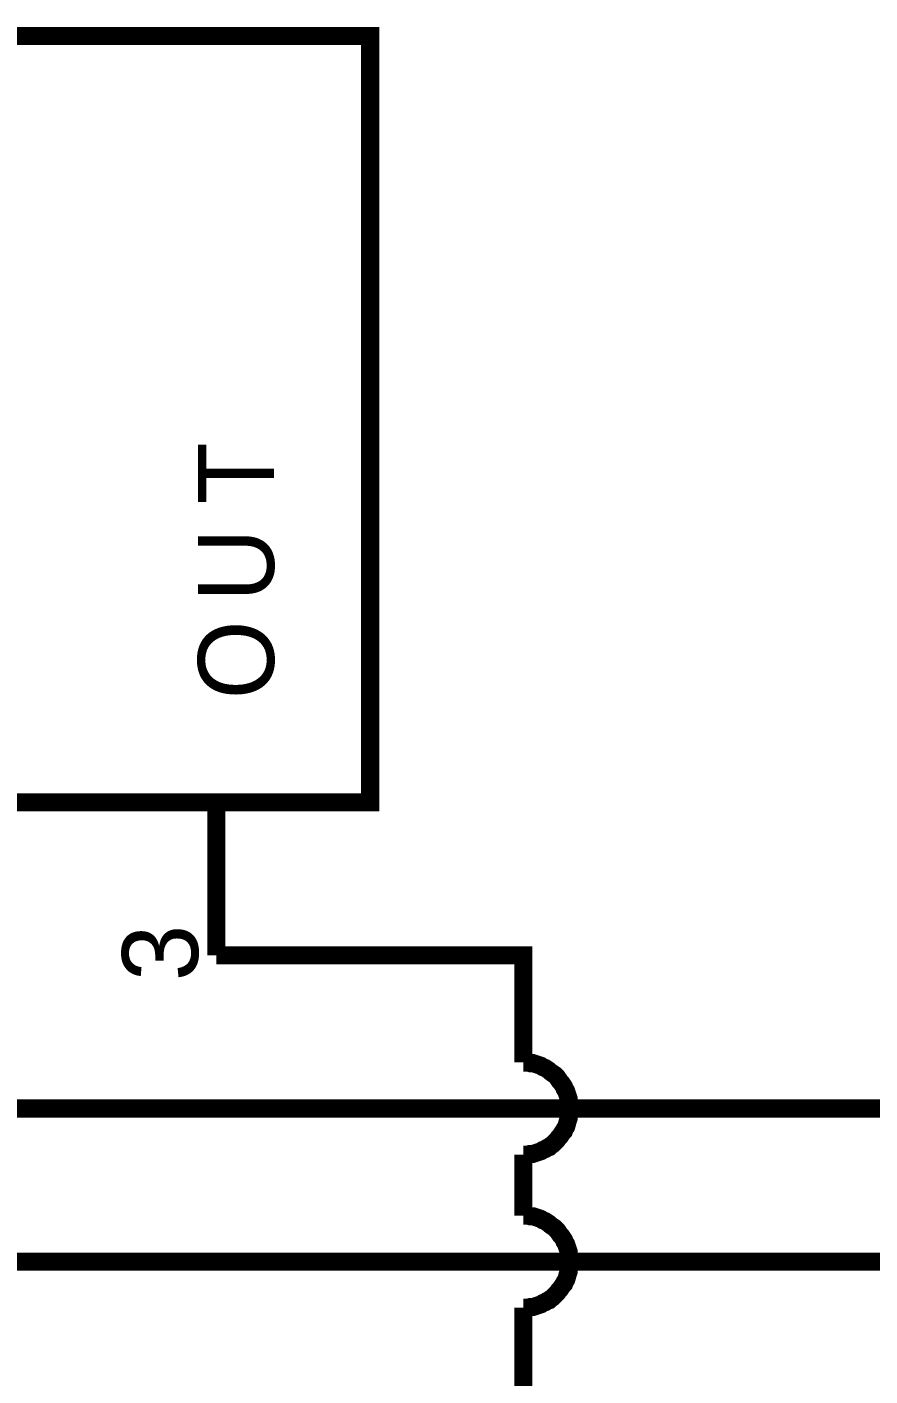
# Model space of a CAD drawing. Header units: inches. Extents: x 0 to 22.3, y 0 to 15.7.
# Drawn here: x 8.277 to 8.826, y 13.625 to 14.505 of the extents above; entities that cross this region are included whole.
import ezdxf

# ---------------------------------------------------------------- set-up
doc = ezdxf.new("R2010")
doc.units = ezdxf.units.IN
doc.header["$MEASUREMENT"] = 0
doc.layers.add('Sheet', color=255, linetype='Continuous')

msp = doc.modelspace()

# ---------------------------------------------------------------- linework, layer by layer
at = {"layer": 'Sheet'}
for points in [[(7.90013, 14.49907, 0.0118, 0.0118, 0), (8.50042, 14.49907, 0.0118, 0.0118, 0), (8.50042, 13.99917, 0.0118, 0.0118, 0), (7.90013, 13.99917, 0.0118, 0.0118, 0), (7.90013, 14.49907, 0.0118, 0.0118, 0)], [(7.90013, 14.49907, 0.0039, 0.0039, 0), (7.90013, 13.99917, 0.0039, 0.0039, 0), (8.50042, 13.99917, 0.0039, 0.0039, 0), (8.50042, 14.49907, 0.0039, 0.0039, 0), (7.90013, 14.49907, 0.0039, 0.0039, 0), (7.90013, 14.49907, 0.0039, 0.0039, 0)]]:
    msp.add_lwpolyline(points, format="xyseb", close=True, dxfattribs=at)
for points in [[(8.40007, 13.99917, 0.0118, 0.0118, 0), (8.40007, 13.89927, 0.0118, 0.0118, 0)], [(9.00036, 13.89927, 0.0118, 0.0118, 0), (9.00036, 13.79938, 0.0118, 0.0118, 0), (8.00003, 13.79938, 0.0118, 0.0118, 0)], [(8.20027, 13.69949, 0.0118, 0.0118, 0), (9.20016, 13.69949, 0.0118, 0.0118, 0), (9.20016, 13.89927, 0.0118, 0.0118, 0)], [(8.40007, 13.89927, 0.0118, 0.0118, 0), (8.60032, 13.89927, 0.0118, 0.0118, 0), (8.60032, 13.82944, 0.0118, 0.0118, 0)], [(8.63038, 13.79938, 0.0118, 0.0118, 0), (8.63038, 13.80071, 0.0118, 0.0118, 0), (8.63038, 13.80247, 0.0118, 0.0118, 0), (8.62993, 13.8038, 0.0118, 0.0118, 0), (8.62993, 13.80557, 0.0118, 0.0118, 0), (8.62949, 13.80689, 0.0118, 0.0118, 0), (8.62905, 13.80822, 0.0118, 0.0118, 0), (8.62861, 13.80955, 0.0118, 0.0118, 0), (8.62817, 13.81087, 0.0118, 0.0118, 0), (8.62728, 13.8122, 0.0118, 0.0118, 0), (8.62684, 13.81352, 0.0118, 0.0118, 0), (8.62596, 13.81485, 0.0118, 0.0118, 0), (8.62507, 13.81618, 0.0118, 0.0118, 0), (8.62419, 13.81706, 0.0118, 0.0118, 0), (8.6233, 13.81839, 0.0118, 0.0118, 0), (8.62242, 13.81971, 0.0118, 0.0118, 0), (8.62154, 13.8206, 0.0118, 0.0118, 0), (8.62065, 13.82148, 0.0118, 0.0118, 0), (8.61932, 13.82236, 0.0118, 0.0118, 0), (8.618, 13.82325, 0.0118, 0.0118, 0), (8.61711, 13.82413, 0.0118, 0.0118, 0), (8.61579, 13.82502, 0.0118, 0.0118, 0), (8.61446, 13.8259, 0.0118, 0.0118, 0), (8.61314, 13.82634, 0.0118, 0.0118, 0), (8.61181, 13.82723, 0.0118, 0.0118, 0), (8.61048, 13.82767, 0.0118, 0.0118, 0), (8.60916, 13.82811, 0.0118, 0.0118, 0), (8.60783, 13.82855, 0.0118, 0.0118, 0), (8.60651, 13.82899, 0.0118, 0.0118, 0), (8.60474, 13.82899, 0.0118, 0.0118, 0), (8.60341, 13.82944, 0.0118, 0.0118, 0), (8.60164, 13.82944, 0.0118, 0.0118, 0), (8.60032, 13.82944, 0.0118, 0.0118, 0)], [(8.60032, 13.82944, 0.0118, 0.0118, 0), (8.60032, 13.82944, 0.0118, 0.0118, 0), (8.60032, 13.82944, 0.0118, 0.0118, 0), (8.60032, 13.82944, 0.0118, 0.0118, 0), (8.60032, 13.82944, 0.0118, 0.0118, 0), (8.60032, 13.82944, 0.0118, 0.0118, 0), (8.60032, 13.82944, 0.0118, 0.0118, 0), (8.60032, 13.82944, 0.0118, 0.0118, 0), (8.60032, 13.82944, 0.0118, 0.0118, 0), (8.60032, 13.82944, 0.0118, 0.0118, 0), (8.60032, 13.82944, 0.0118, 0.0118, 0), (8.60032, 13.82944, 0.0118, 0.0118, 0), (8.60032, 13.82944, 0.0118, 0.0118, 0), (8.60032, 13.82944, 0.0118, 0.0118, 0), (8.60032, 13.82944, 0.0118, 0.0118, 0), (8.60032, 13.82944, 0.0118, 0.0118, 0), (8.60032, 13.82944, 0.0118, 0.0118, 0), (8.60032, 13.82944, 0.0118, 0.0118, 0), (8.60032, 13.82944, 0.0118, 0.0118, 0), (8.60032, 13.82944, 0.0118, 0.0118, 0), (8.60032, 13.82944, 0.0118, 0.0118, 0), (8.60032, 13.82944, 0.0118, 0.0118, 0), (8.60032, 13.82944, 0.0118, 0.0118, 0), (8.60032, 13.82944, 0.0118, 0.0118, 0), (8.60032, 13.82944, 0.0118, 0.0118, 0), (8.60032, 13.82944, 0.0118, 0.0118, 0), (8.60032, 13.82944, 0.0118, 0.0118, 0), (8.60032, 13.82944, 0.0118, 0.0118, 0), (8.60032, 13.82944, 0.0118, 0.0118, 0), (8.60032, 13.82944, 0.0118, 0.0118, 0), (8.60032, 13.82944, 0.0118, 0.0118, 0), (8.60032, 13.82944, 0.0118, 0.0118, 0), (8.60032, 13.82944, 0.0118, 0.0118, 0)], [(8.60032, 13.76932, 0.0118, 0.0118, 0), (8.60164, 13.76932, 0.0118, 0.0118, 0), (8.60341, 13.76932, 0.0118, 0.0118, 0), (8.60474, 13.76977, 0.0118, 0.0118, 0), (8.60651, 13.76977, 0.0118, 0.0118, 0), (8.60783, 13.77021, 0.0118, 0.0118, 0), (8.60916, 13.77065, 0.0118, 0.0118, 0), (8.61048, 13.77109, 0.0118, 0.0118, 0), (8.61181, 13.77153, 0.0118, 0.0118, 0), (8.61314, 13.77242, 0.0118, 0.0118, 0), (8.61446, 13.77286, 0.0118, 0.0118, 0), (8.61579, 13.77374, 0.0118, 0.0118, 0), (8.61711, 13.77419, 0.0118, 0.0118, 0), (8.618, 13.77507, 0.0118, 0.0118, 0), (8.61932, 13.77595, 0.0118, 0.0118, 0), (8.62065, 13.77728, 0.0118, 0.0118, 0), (8.62154, 13.77816, 0.0118, 0.0118, 0), (8.62242, 13.77905, 0.0118, 0.0118, 0), (8.6233, 13.78037, 0.0118, 0.0118, 0), (8.62419, 13.78126, 0.0118, 0.0118, 0), (8.62507, 13.78258, 0.0118, 0.0118, 0), (8.62596, 13.78391, 0.0118, 0.0118, 0), (8.62684, 13.78479, 0.0118, 0.0118, 0), (8.62728, 13.78612, 0.0118, 0.0118, 0), (8.62817, 13.78745, 0.0118, 0.0118, 0), (8.62861, 13.78877, 0.0118, 0.0118, 0), (8.62905, 13.79054, 0.0118, 0.0118, 0), (8.62949, 13.79187, 0.0118, 0.0118, 0), (8.62993, 13.79319, 0.0118, 0.0118, 0), (8.62993, 13.79496, 0.0118, 0.0118, 0), (8.63038, 13.79629, 0.0118, 0.0118, 0), (8.63038, 13.79761, 0.0118, 0.0118, 0), (8.63038, 13.79938, 0.0118, 0.0118, 0)], [(8.60032, 13.76932, 0.0118, 0.0118, 0), (8.60032, 13.72954, 0.0118, 0.0118, 0)], [(8.63038, 13.69949, 0.0118, 0.0118, 0), (8.63038, 13.70081, 0.0118, 0.0118, 0), (8.63038, 13.70258, 0.0118, 0.0118, 0), (8.62993, 13.70391, 0.0118, 0.0118, 0), (8.62993, 13.70568, 0.0118, 0.0118, 0), (8.62949, 13.707, 0.0118, 0.0118, 0), (8.62905, 13.70833, 0.0118, 0.0118, 0), (8.62861, 13.70965, 0.0118, 0.0118, 0), (8.62817, 13.71098, 0.0118, 0.0118, 0), (8.62728, 13.71231, 0.0118, 0.0118, 0), (8.62684, 13.71363, 0.0118, 0.0118, 0), (8.62596, 13.71496, 0.0118, 0.0118, 0), (8.62507, 13.71628, 0.0118, 0.0118, 0), (8.62419, 13.71717, 0.0118, 0.0118, 0), (8.6233, 13.71849, 0.0118, 0.0118, 0), (8.62242, 13.71982, 0.0118, 0.0118, 0), (8.62154, 13.7207, 0.0118, 0.0118, 0), (8.62065, 13.72159, 0.0118, 0.0118, 0), (8.61932, 13.72247, 0.0118, 0.0118, 0), (8.618, 13.72336, 0.0118, 0.0118, 0), (8.61711, 13.72424, 0.0118, 0.0118, 0), (8.61579, 13.72512, 0.0118, 0.0118, 0), (8.61446, 13.72601, 0.0118, 0.0118, 0), (8.61314, 13.72645, 0.0118, 0.0118, 0), (8.61181, 13.72733, 0.0118, 0.0118, 0), (8.61048, 13.72778, 0.0118, 0.0118, 0), (8.60916, 13.72822, 0.0118, 0.0118, 0), (8.60783, 13.72866, 0.0118, 0.0118, 0), (8.60651, 13.7291, 0.0118, 0.0118, 0), (8.60474, 13.7291, 0.0118, 0.0118, 0), (8.60341, 13.72954, 0.0118, 0.0118, 0), (8.60164, 13.72954, 0.0118, 0.0118, 0), (8.60032, 13.72954, 0.0118, 0.0118, 0)], [(8.60032, 13.72954, 0.0118, 0.0118, 0), (8.60032, 13.72954, 0.0118, 0.0118, 0), (8.60032, 13.72954, 0.0118, 0.0118, 0), (8.60032, 13.72954, 0.0118, 0.0118, 0), (8.60032, 13.72954, 0.0118, 0.0118, 0), (8.60032, 13.72954, 0.0118, 0.0118, 0), (8.60032, 13.72954, 0.0118, 0.0118, 0), (8.60032, 13.72954, 0.0118, 0.0118, 0), (8.60032, 13.72954, 0.0118, 0.0118, 0), (8.60032, 13.72954, 0.0118, 0.0118, 0), (8.60032, 13.72954, 0.0118, 0.0118, 0), (8.60032, 13.72954, 0.0118, 0.0118, 0), (8.60032, 13.72954, 0.0118, 0.0118, 0), (8.60032, 13.72954, 0.0118, 0.0118, 0), (8.60032, 13.72954, 0.0118, 0.0118, 0), (8.60032, 13.72954, 0.0118, 0.0118, 0), (8.60032, 13.72954, 0.0118, 0.0118, 0), (8.60032, 13.72954, 0.0118, 0.0118, 0), (8.60032, 13.72954, 0.0118, 0.0118, 0), (8.60032, 13.72954, 0.0118, 0.0118, 0), (8.60032, 13.72954, 0.0118, 0.0118, 0), (8.60032, 13.72954, 0.0118, 0.0118, 0), (8.60032, 13.72954, 0.0118, 0.0118, 0), (8.60032, 13.72954, 0.0118, 0.0118, 0), (8.60032, 13.72954, 0.0118, 0.0118, 0), (8.60032, 13.72954, 0.0118, 0.0118, 0), (8.60032, 13.72954, 0.0118, 0.0118, 0), (8.60032, 13.72954, 0.0118, 0.0118, 0), (8.60032, 13.72954, 0.0118, 0.0118, 0), (8.60032, 13.72954, 0.0118, 0.0118, 0), (8.60032, 13.72954, 0.0118, 0.0118, 0), (8.60032, 13.72954, 0.0118, 0.0118, 0), (8.60032, 13.72954, 0.0118, 0.0118, 0)], [(8.60032, 13.66943, 0.0118, 0.0118, 0), (8.60164, 13.66943, 0.0118, 0.0118, 0), (8.60341, 13.66943, 0.0118, 0.0118, 0), (8.60474, 13.66987, 0.0118, 0.0118, 0), (8.60651, 13.66987, 0.0118, 0.0118, 0), (8.60783, 13.67032, 0.0118, 0.0118, 0), (8.60916, 13.67076, 0.0118, 0.0118, 0), (8.61048, 13.6712, 0.0118, 0.0118, 0), (8.61181, 13.67164, 0.0118, 0.0118, 0), (8.61314, 13.67253, 0.0118, 0.0118, 0), (8.61446, 13.67297, 0.0118, 0.0118, 0), (8.61579, 13.67385, 0.0118, 0.0118, 0), (8.61711, 13.67429, 0.0118, 0.0118, 0), (8.618, 13.67518, 0.0118, 0.0118, 0), (8.61932, 13.67606, 0.0118, 0.0118, 0), (8.62065, 13.67739, 0.0118, 0.0118, 0), (8.62154, 13.67827, 0.0118, 0.0118, 0), (8.62242, 13.67916, 0.0118, 0.0118, 0), (8.6233, 13.68048, 0.0118, 0.0118, 0), (8.62419, 13.68137, 0.0118, 0.0118, 0), (8.62507, 13.68269, 0.0118, 0.0118, 0), (8.62596, 13.68402, 0.0118, 0.0118, 0), (8.62684, 13.6849, 0.0118, 0.0118, 0), (8.62728, 13.68623, 0.0118, 0.0118, 0), (8.62817, 13.68755, 0.0118, 0.0118, 0), (8.62861, 13.68888, 0.0118, 0.0118, 0), (8.62905, 13.69065, 0.0118, 0.0118, 0), (8.62949, 13.69197, 0.0118, 0.0118, 0), (8.62993, 13.6933, 0.0118, 0.0118, 0), (8.62993, 13.69507, 0.0118, 0.0118, 0), (8.63038, 13.69639, 0.0118, 0.0118, 0), (8.63038, 13.69772, 0.0118, 0.0118, 0), (8.63038, 13.69949, 0.0118, 0.0118, 0)], [(8.60032, 13.66943, 0.0118, 0.0118, 0), (8.60032, 12.49945, 0.0118, 0.0118, 0), (8.60032, 12.42961, 0.0118, 0.0118, 0)]]:
    msp.add_lwpolyline(points, format="xyseb", dxfattribs=at)

# ---------------------------------------------------------------- texts
for s, p in [('T', (8.43765, 14.19365)), ('U', (8.43765, 14.13)), ('O', (8.43765, 14.06635)), ('3', (8.38814, 13.88248))]:
    msp.add_text(s, height=0.0495, rotation=90, dxfattribs=at).set_placement(p)

doc.saveas('drawing.dxf')
